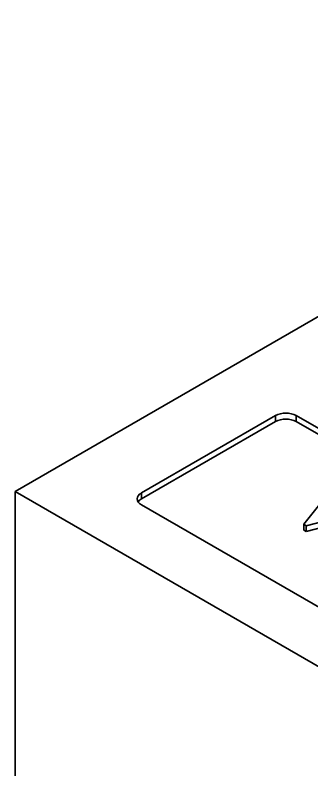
# Model space of a CAD drawing. Header units: millimetres. Extents: x -148 to 148, y -105 to 105.
# Drawn here: x 30.62 to 34.69, y 18.95 to 29.3 of the extents above; entities that cross this region are included whole.
import ezdxf

# ---------------------------------------------------------------- set-up
doc = ezdxf.new("R2010")
doc.units = ezdxf.units.MM
doc.layers.add('粗实线层', color=7, linetype='Continuous', lineweight=35)

msp = doc.modelspace()

# ---------------------------------------------------------------- linework, layer by layer
at = {"layer": '粗实线层', "color": 7, "lineweight": 35, "ltscale": 0.326599}
msp.add_line((30.619, 22.767), (41.933, 29.299), dxfattribs=at)
at = {"layer": '粗实线层', "color": 7, "lineweight": 35, "ltscale": 0.053072}
for p, q in [((32.352, 22.747), (34.19, 23.808)), ((32.352, 22.665), (34.19, 23.727))]:
    msp.add_line(p, q, dxfattribs=at)
at = {"layer": '粗实线层', "color": 7, "lineweight": 35, "ltscale": 0.002041}
for p, q in [((34.19, 23.808), (34.19, 23.727)), ((34.473, 23.808), (34.473, 23.727)), ((32.352, 22.747), (32.352, 22.665)), ((34.576, 22.237), (34.576, 22.319))]:
    msp.add_line(p, q, dxfattribs=at)
at = {"layer": '粗实线层', "color": 7, "lineweight": 35, "ltscale": 0.236784}
for p, q in [((34.473, 23.808), (42.675, 19.073)), ((34.473, 23.727), (42.675, 18.991)), ((40.554, 17.848), (32.352, 22.584))]:
    msp.add_line(p, q, dxfattribs=at)
at = {"layer": '粗实线层', "color": 7, "lineweight": 35, "ltscale": 0.018316}
msp.add_line((34.576, 22.319), (35.032, 22.892), dxfattribs=at)
at = {"layer": '粗实线层', "color": 7, "lineweight": 35, "ltscale": 0.255155}
msp.add_line((30.619, 12.561), (30.619, 22.767), dxfattribs=at)
at = {"layer": '粗实线层', "color": 7, "lineweight": 35, "ltscale": 0.29598}
msp.add_line((40.872, 16.848), (30.619, 22.767), dxfattribs=at)
at = {"layer": '粗实线层', "color": 7, "lineweight": 35, "ltscale": 0.025989}
for p, q in [((35.616, 22.565), (34.611, 22.298)), ((35.616, 22.483), (34.611, 22.217))]:
    msp.add_line(p, q, dxfattribs=at)
at = {"layer": '粗实线层', "color": 7, "lineweight": 35, "ltscale": 0.001016}
for p, q in [((34.611, 22.298), (34.576, 22.319)), ((34.611, 22.217), (34.576, 22.237))]:
    msp.add_line(p, q, dxfattribs=at)
at = {"layer": '粗实线层', "color": 7, "lineweight": 35, "ltscale": 0.002042}
msp.add_line((34.611, 22.217), (34.611, 22.298), dxfattribs=at)
at = {"layer": '粗实线层', "color": 7, "lineweight": 35}
for centre, start_param, end_param in [((34.331, 23.727), 0.785398, 2.356194), ((34.331, 23.645), 0.785398, 2.356194), ((32.493, 22.665), 2.356194, 3.141593), ((32.493, 22.665), 3.141593, 3.926991), ((32.493, 22.584), 2.356194, 2.781598)]:
    msp.add_ellipse(centre, major_axis=(0.2, 0), ratio=0.57735, start_param=start_param, end_param=end_param, dxfattribs=at)

doc.saveas('drawing.dxf')
